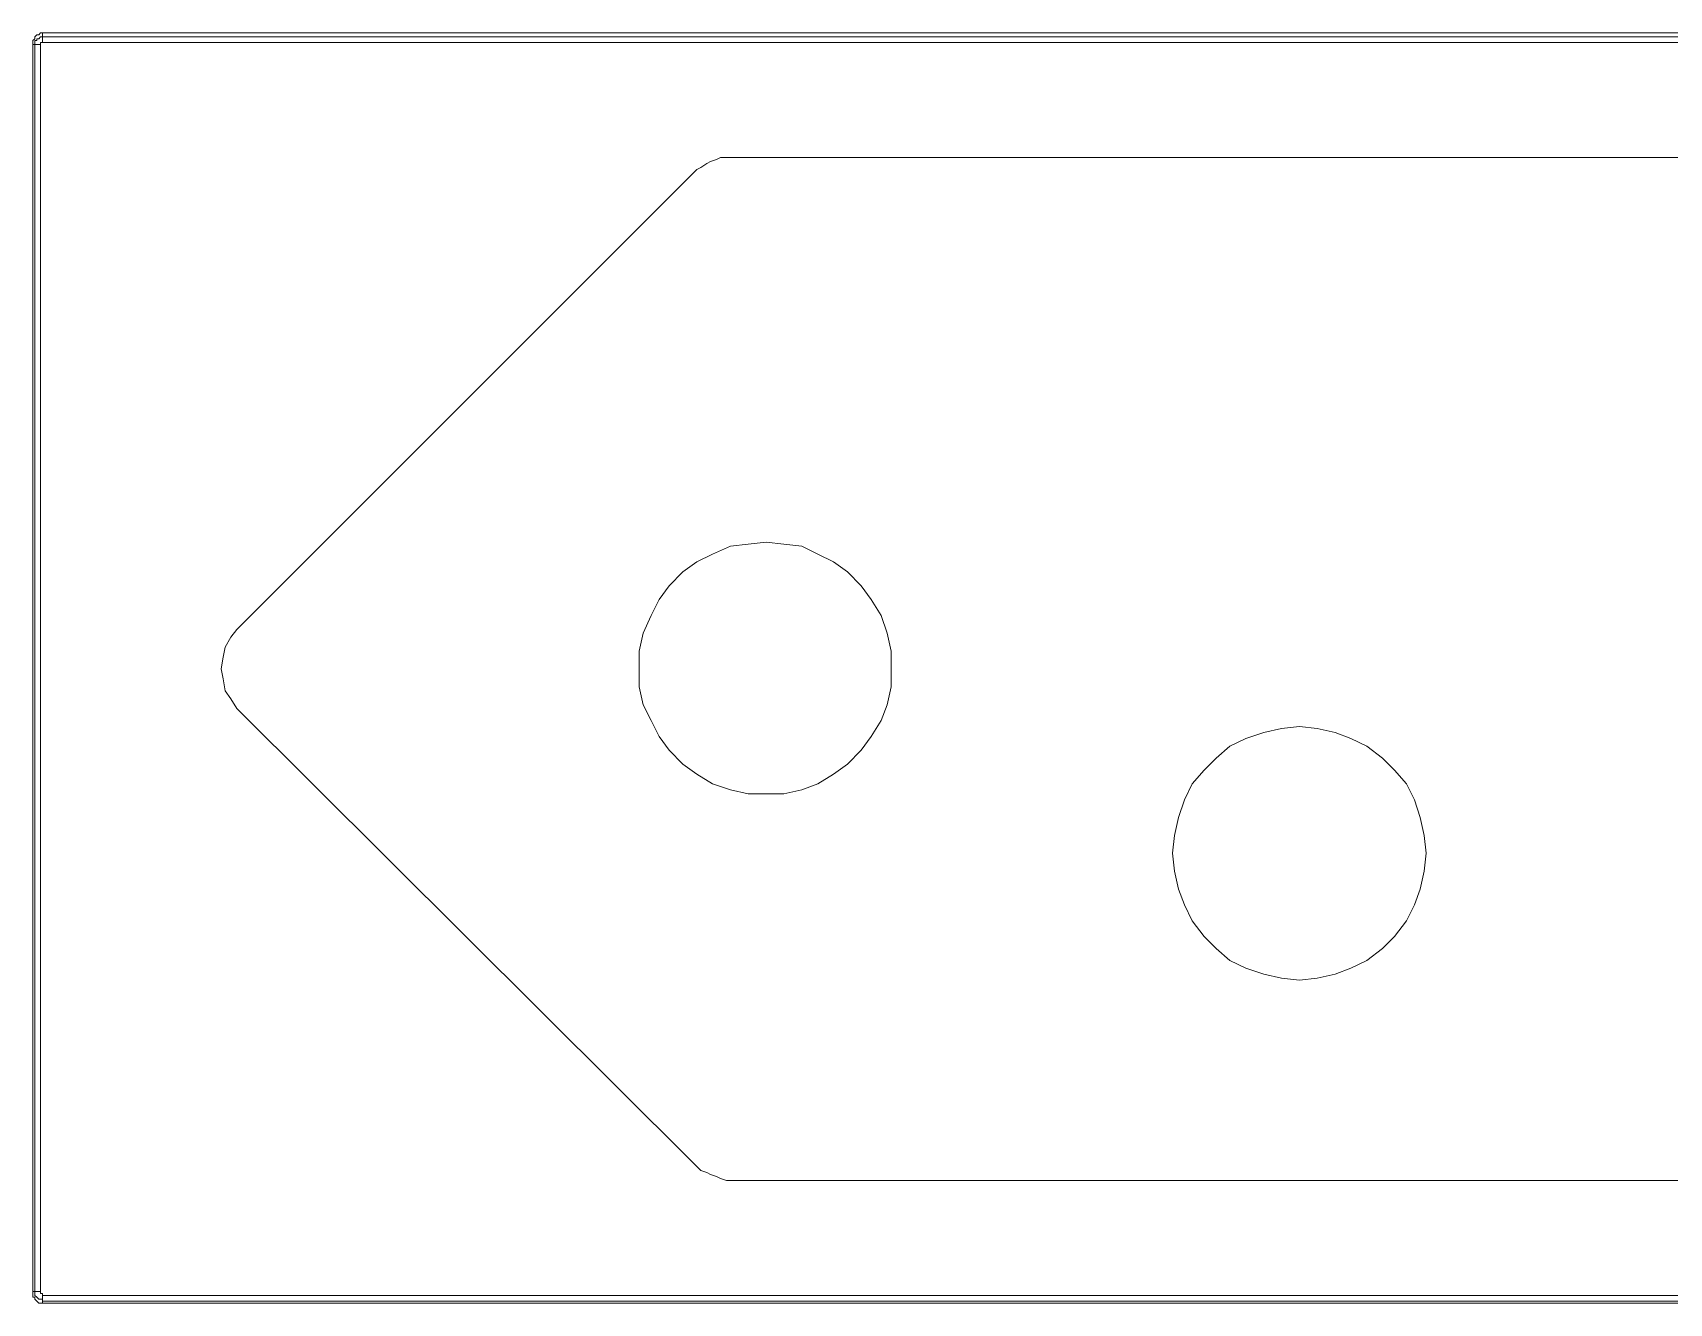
# Model space of a CAD drawing. Header units: centimetres. Extents: x 1.7 to 14.7, y -6.1 to 6.1.
# Drawn here: x 8.436 to 11.349, y -3.38 to -1.119 of the extents above; entities that cross this region are included whole.
import ezdxf

# ---------------------------------------------------------------- set-up
doc = ezdxf.new("R2010")
doc.units = ezdxf.units.CM
doc.header["$MEASUREMENT"] = 0
doc.layers.add('Camada 1', color=7, linetype='Continuous')

msp = doc.modelspace()

# ---------------------------------------------------------------- linework, layer by layer
at = {"layer": 'Camada 1', "color": 251, "lineweight": 9}
for points, knots in [([(8.4538, -1.1191), (8.4538, -1.1191), (8.45027, -1.1191), (8.45027, -1.1191), (8.45027, -1.1191), (8.44674, -1.12263), (8.44674, -1.12263), (8.44674, -1.12263), (8.44322, -1.12263), (8.44322, -1.12263), (8.44322, -1.12263), (8.43969, -1.12615), (8.43969, -1.12615), (8.43969, -1.12615), (8.43969, -1.12968), (8.43969, -1.12968), (8.43969, -1.12968), (8.43616, -1.13321), (8.43616, -1.13321), (8.43616, -1.13321), (8.43616, -1.13674), (8.43616, -1.13674), (8.43616, -1.13674), (8.43616, -1.14027), (8.43616, -1.14027)], [0, 0, 0, 0, 0.125, 0.125, 0.125, 0.25, 0.25, 0.25, 0.375, 0.375, 0.375, 0.5, 0.5, 0.5, 0.625, 0.625, 0.625, 0.75, 0.75, 0.75, 0.875, 0.875, 0.875, 1, 1, 1, 1]), ([(8.43969, -1.14027), (8.43969, -1.14027), (8.43969, -1.13674), (8.43969, -1.13674), (8.43969, -1.13674), (8.43969, -1.13321), (8.43969, -1.13321), (8.43969, -1.13321), (8.44322, -1.13321), (8.44322, -1.13321), (8.44322, -1.13321), (8.44322, -1.12968), (8.44322, -1.12968), (8.44322, -1.12968), (8.44674, -1.12968), (8.44674, -1.12968), (8.44674, -1.12968), (8.45027, -1.12615), (8.45027, -1.12615), (8.45027, -1.12615), (8.4538, -1.12615), (8.4538, -1.12615)], [0, 0, 0, 0, 0.1428571, 0.1428571, 0.1428571, 0.2857143, 0.2857143, 0.2857143, 0.4285714, 0.4285714, 0.4285714, 0.5714286, 0.5714286, 0.5714286, 0.7142857, 0.7142857, 0.7142857, 0.8571429, 0.8571429, 0.8571429, 1, 1, 1, 1]), ([(8.4538, -1.13674), (8.4538, -1.13674), (8.4538, -1.13321), (8.4538, -1.13321), (8.4538, -1.13321), (8.4538, -1.12968), (8.4538, -1.12968), (8.4538, -1.12968), (8.4538, -1.12615), (8.4538, -1.12615)], [0, 0, 0, 0, 0.3333333, 0.3333333, 0.3333333, 0.6666667, 0.6666667, 0.6666667, 1, 1, 1, 1]), ([(8.45027, -1.14027), (8.45027, -1.14027), (8.44674, -1.14027), (8.44674, -1.14027), (8.44674, -1.14027), (8.44322, -1.14027), (8.44322, -1.14027), (8.44322, -1.14027), (8.43969, -1.14027), (8.43969, -1.14027)], [0, 0, 0, 0, 0.3333333, 0.3333333, 0.3333333, 0.6666667, 0.6666667, 0.6666667, 1, 1, 1, 1]), ([(8.4538, -1.13674), (8.4538, -1.13674), (8.4538, -1.13674), (8.4538, -1.13674), (8.4538, -1.13674), (8.45027, -1.13674), (8.45027, -1.13674), (8.45027, -1.13674), (8.45027, -1.14027), (8.45027, -1.14027)], [0, 0, 0, 0, 0.3333333, 0.3333333, 0.3333333, 0.6666667, 0.6666667, 0.6666667, 1, 1, 1, 1]), ([(9.68147, -1.34135), (9.68147, -1.34135), (9.67088, -1.34135), (9.67088, -1.34135), (9.67088, -1.34135), (9.6603, -1.34135), (9.6603, -1.34135), (9.6603, -1.34135), (9.65324, -1.34488), (9.65324, -1.34488), (9.65324, -1.34488), (9.64266, -1.34841), (9.64266, -1.34841), (9.64266, -1.34841), (9.63561, -1.35193), (9.63561, -1.35193), (9.63561, -1.35193), (9.62502, -1.35899), (9.62502, -1.35899), (9.62502, -1.35899), (9.61797, -1.36252), (9.61797, -1.36252), (9.61797, -1.36252), (9.61091, -1.36957), (9.61091, -1.36957)], [0, 0, 0, 0, 0.125, 0.125, 0.125, 0.25, 0.25, 0.25, 0.375, 0.375, 0.375, 0.5, 0.5, 0.5, 0.625, 0.625, 0.625, 0.75, 0.75, 0.75, 0.875, 0.875, 0.875, 1, 1, 1, 1]), ([(9.74144, -2.02574), (9.74144, -2.02574), (9.70969, -2.02927), (9.70969, -2.02927), (9.70969, -2.02927), (9.67794, -2.03279), (9.67794, -2.03279), (9.67794, -2.03279), (9.64619, -2.0469), (9.64619, -2.0469), (9.64619, -2.0469), (9.61797, -2.06102), (9.61797, -2.06102), (9.61797, -2.06102), (9.59327, -2.07866), (9.59327, -2.07866), (9.59327, -2.07866), (9.56858, -2.10335), (9.56858, -2.10335), (9.56858, -2.10335), (9.55094, -2.12804), (9.55094, -2.12804), (9.55094, -2.12804), (9.53683, -2.15627), (9.53683, -2.15627), (9.53683, -2.15627), (9.52272, -2.18802), (9.52272, -2.18802), (9.52272, -2.18802), (9.51566, -2.21977), (9.51566, -2.21977), (9.51566, -2.21977), (9.51566, -2.25152), (9.51566, -2.25152), (9.51566, -2.25152), (9.51566, -2.28327), (9.51566, -2.28327), (9.51566, -2.28327), (9.52272, -2.31502), (9.52272, -2.31502), (9.52272, -2.31502), (9.53683, -2.34324), (9.53683, -2.34324), (9.53683, -2.34324), (9.55094, -2.37146), (9.55094, -2.37146), (9.55094, -2.37146), (9.56858, -2.39616), (9.56858, -2.39616), (9.56858, -2.39616), (9.59327, -2.42085), (9.59327, -2.42085), (9.59327, -2.42085), (9.61797, -2.43849), (9.61797, -2.43849), (9.61797, -2.43849), (9.64619, -2.45613), (9.64619, -2.45613), (9.64619, -2.45613), (9.67794, -2.46671), (9.67794, -2.46671), (9.67794, -2.46671), (9.70969, -2.47377), (9.70969, -2.47377), (9.70969, -2.47377), (9.74144, -2.47377), (9.74144, -2.47377), (9.74144, -2.47377), (9.77319, -2.47377), (9.77319, -2.47377), (9.77319, -2.47377), (9.80494, -2.46671), (9.80494, -2.46671), (9.80494, -2.46671), (9.83316, -2.45613), (9.83316, -2.45613), (9.83316, -2.45613), (9.86138, -2.43849), (9.86138, -2.43849), (9.86138, -2.43849), (9.88608, -2.42085), (9.88608, -2.42085), (9.88608, -2.42085), (9.91077, -2.39616), (9.91077, -2.39616), (9.91077, -2.39616), (9.92841, -2.37146), (9.92841, -2.37146), (9.92841, -2.37146), (9.94605, -2.34324), (9.94605, -2.34324), (9.94605, -2.34324), (9.95663, -2.31502), (9.95663, -2.31502), (9.95663, -2.31502), (9.96369, -2.28327), (9.96369, -2.28327), (9.96369, -2.28327), (9.96369, -2.25152), (9.96369, -2.25152), (9.96369, -2.25152), (9.96369, -2.21977), (9.96369, -2.21977), (9.96369, -2.21977), (9.95663, -2.18802), (9.95663, -2.18802), (9.95663, -2.18802), (9.94605, -2.15627), (9.94605, -2.15627), (9.94605, -2.15627), (9.92841, -2.12804), (9.92841, -2.12804), (9.92841, -2.12804), (9.91077, -2.10335), (9.91077, -2.10335), (9.91077, -2.10335), (9.88608, -2.07866), (9.88608, -2.07866), (9.88608, -2.07866), (9.86138, -2.06102), (9.86138, -2.06102), (9.86138, -2.06102), (9.83316, -2.0469), (9.83316, -2.0469), (9.83316, -2.0469), (9.80494, -2.03279), (9.80494, -2.03279), (9.80494, -2.03279), (9.77319, -2.02927), (9.77319, -2.02927), (9.77319, -2.02927), (9.74144, -2.02574), (9.74144, -2.02574)], [0, 0, 0, 0, 0.0227273, 0.0227273, 0.0227273, 0.0454545, 0.0454545, 0.0454545, 0.0681818, 0.0681818, 0.0681818, 0.0909091, 0.0909091, 0.0909091, 0.1136364, 0.1136364, 0.1136364, 0.1363636, 0.1363636, 0.1363636, 0.1590909, 0.1590909, 0.1590909, 0.1818182, 0.1818182, 0.1818182, 0.2045455, 0.2045455, 0.2045455, 0.2272727, 0.2272727, 0.2272727, 0.25, 0.25, 0.25, 0.2727273, 0.2727273, 0.2727273, 0.2954545, 0.2954545, 0.2954545, 0.3181818, 0.3181818, 0.3181818, 0.3409091, 0.3409091, 0.3409091, 0.3636364, 0.3636364, 0.3636364, 0.3863636, 0.3863636, 0.3863636, 0.4090909, 0.4090909, 0.4090909, 0.4318182, 0.4318182, 0.4318182, 0.4545455, 0.4545455, 0.4545455, 0.4772727, 0.4772727, 0.4772727, 0.5, 0.5, 0.5, 0.5227273, 0.5227273, 0.5227273, 0.5454545, 0.5454545, 0.5454545, 0.5681818, 0.5681818, 0.5681818, 0.5909091, 0.5909091, 0.5909091, 0.6136364, 0.6136364, 0.6136364, 0.6363636, 0.6363636, 0.6363636, 0.6590909, 0.6590909, 0.6590909, 0.6818182, 0.6818182, 0.6818182, 0.7045455, 0.7045455, 0.7045455, 0.7272727, 0.7272727, 0.7272727, 0.75, 0.75, 0.75, 0.7727273, 0.7727273, 0.7727273, 0.7954545, 0.7954545, 0.7954545, 0.8181818, 0.8181818, 0.8181818, 0.8409091, 0.8409091, 0.8409091, 0.8636364, 0.8636364, 0.8636364, 0.8863636, 0.8863636, 0.8863636, 0.9090909, 0.9090909, 0.9090909, 0.9318182, 0.9318182, 0.9318182, 0.9545455, 0.9545455, 0.9545455, 0.9772727, 0.9772727, 0.9772727, 1, 1, 1, 1]), ([(8.79952, -2.18096), (8.79952, -2.18096), (8.78894, -2.19507), (8.78894, -2.19507), (8.78894, -2.19507), (8.77836, -2.21271), (8.77836, -2.21271), (8.77836, -2.21271), (8.77483, -2.23035), (8.77483, -2.23035), (8.77483, -2.23035), (8.7713, -2.25152), (8.7713, -2.25152), (8.7713, -2.25152), (8.77483, -2.26916), (8.77483, -2.26916), (8.77483, -2.26916), (8.77836, -2.29032), (8.77836, -2.29032), (8.77836, -2.29032), (8.78894, -2.30443), (8.78894, -2.30443), (8.78894, -2.30443), (8.79952, -2.32207), (8.79952, -2.32207)], [0, 0, 0, 0, 0.125, 0.125, 0.125, 0.25, 0.25, 0.25, 0.375, 0.375, 0.375, 0.5, 0.5, 0.5, 0.625, 0.625, 0.625, 0.75, 0.75, 0.75, 0.875, 0.875, 0.875, 1, 1, 1, 1]), ([(10.69041, -2.35382), (10.69041, -2.35382), (10.65866, -2.35735), (10.65866, -2.35735), (10.65866, -2.35735), (10.62691, -2.3644), (10.62691, -2.3644), (10.62691, -2.3644), (10.59516, -2.37499), (10.59516, -2.37499), (10.59516, -2.37499), (10.56694, -2.3891), (10.56694, -2.3891), (10.56694, -2.3891), (10.54224, -2.41027), (10.54224, -2.41027), (10.54224, -2.41027), (10.52108, -2.43143), (10.52108, -2.43143), (10.52108, -2.43143), (10.49991, -2.45613), (10.49991, -2.45613), (10.49991, -2.45613), (10.4858, -2.48435), (10.4858, -2.48435), (10.4858, -2.48435), (10.47522, -2.5161), (10.47522, -2.5161), (10.47522, -2.5161), (10.46816, -2.54785), (10.46816, -2.54785), (10.46816, -2.54785), (10.46463, -2.5796), (10.46463, -2.5796), (10.46463, -2.5796), (10.46816, -2.61135), (10.46816, -2.61135), (10.46816, -2.61135), (10.47522, -2.6431), (10.47522, -2.6431), (10.47522, -2.6431), (10.4858, -2.67132), (10.4858, -2.67132), (10.4858, -2.67132), (10.49991, -2.69954), (10.49991, -2.69954), (10.49991, -2.69954), (10.52108, -2.72777), (10.52108, -2.72777), (10.52108, -2.72777), (10.54224, -2.74893), (10.54224, -2.74893), (10.54224, -2.74893), (10.56694, -2.7701), (10.56694, -2.7701), (10.56694, -2.7701), (10.59516, -2.78421), (10.59516, -2.78421), (10.59516, -2.78421), (10.62691, -2.79479), (10.62691, -2.79479), (10.62691, -2.79479), (10.65866, -2.80185), (10.65866, -2.80185), (10.65866, -2.80185), (10.69041, -2.80538), (10.69041, -2.80538), (10.69041, -2.80538), (10.72216, -2.80185), (10.72216, -2.80185), (10.72216, -2.80185), (10.75391, -2.79479), (10.75391, -2.79479), (10.75391, -2.79479), (10.78213, -2.78421), (10.78213, -2.78421), (10.78213, -2.78421), (10.81036, -2.7701), (10.81036, -2.7701), (10.81036, -2.7701), (10.83858, -2.74893), (10.83858, -2.74893), (10.83858, -2.74893), (10.85974, -2.72777), (10.85974, -2.72777), (10.85974, -2.72777), (10.88091, -2.69954), (10.88091, -2.69954), (10.88091, -2.69954), (10.89502, -2.67132), (10.89502, -2.67132), (10.89502, -2.67132), (10.90561, -2.6431), (10.90561, -2.6431), (10.90561, -2.6431), (10.91266, -2.61135), (10.91266, -2.61135), (10.91266, -2.61135), (10.91619, -2.5796), (10.91619, -2.5796), (10.91619, -2.5796), (10.91266, -2.54785), (10.91266, -2.54785), (10.91266, -2.54785), (10.90561, -2.5161), (10.90561, -2.5161), (10.90561, -2.5161), (10.89502, -2.48435), (10.89502, -2.48435), (10.89502, -2.48435), (10.88091, -2.45613), (10.88091, -2.45613), (10.88091, -2.45613), (10.85974, -2.43143), (10.85974, -2.43143), (10.85974, -2.43143), (10.83858, -2.41027), (10.83858, -2.41027), (10.83858, -2.41027), (10.81036, -2.3891), (10.81036, -2.3891), (10.81036, -2.3891), (10.78213, -2.37499), (10.78213, -2.37499), (10.78213, -2.37499), (10.75391, -2.3644), (10.75391, -2.3644), (10.75391, -2.3644), (10.72216, -2.35735), (10.72216, -2.35735), (10.72216, -2.35735), (10.69041, -2.35382), (10.69041, -2.35382)], [0, 0, 0, 0, 0.0227273, 0.0227273, 0.0227273, 0.0454545, 0.0454545, 0.0454545, 0.0681818, 0.0681818, 0.0681818, 0.0909091, 0.0909091, 0.0909091, 0.1136364, 0.1136364, 0.1136364, 0.1363636, 0.1363636, 0.1363636, 0.1590909, 0.1590909, 0.1590909, 0.1818182, 0.1818182, 0.1818182, 0.2045455, 0.2045455, 0.2045455, 0.2272727, 0.2272727, 0.2272727, 0.25, 0.25, 0.25, 0.2727273, 0.2727273, 0.2727273, 0.2954545, 0.2954545, 0.2954545, 0.3181818, 0.3181818, 0.3181818, 0.3409091, 0.3409091, 0.3409091, 0.3636364, 0.3636364, 0.3636364, 0.3863636, 0.3863636, 0.3863636, 0.4090909, 0.4090909, 0.4090909, 0.4318182, 0.4318182, 0.4318182, 0.4545455, 0.4545455, 0.4545455, 0.4772727, 0.4772727, 0.4772727, 0.5, 0.5, 0.5, 0.5227273, 0.5227273, 0.5227273, 0.5454545, 0.5454545, 0.5454545, 0.5681818, 0.5681818, 0.5681818, 0.5909091, 0.5909091, 0.5909091, 0.6136364, 0.6136364, 0.6136364, 0.6363636, 0.6363636, 0.6363636, 0.6590909, 0.6590909, 0.6590909, 0.6818182, 0.6818182, 0.6818182, 0.7045455, 0.7045455, 0.7045455, 0.7272727, 0.7272727, 0.7272727, 0.75, 0.75, 0.75, 0.7727273, 0.7727273, 0.7727273, 0.7954545, 0.7954545, 0.7954545, 0.8181818, 0.8181818, 0.8181818, 0.8409091, 0.8409091, 0.8409091, 0.8636364, 0.8636364, 0.8636364, 0.8863636, 0.8863636, 0.8863636, 0.9090909, 0.9090909, 0.9090909, 0.9318182, 0.9318182, 0.9318182, 0.9545455, 0.9545455, 0.9545455, 0.9772727, 0.9772727, 0.9772727, 1, 1, 1, 1]), ([(9.61091, -3.12993), (9.61091, -3.12993), (9.61797, -3.13699), (9.61797, -3.13699), (9.61797, -3.13699), (9.62502, -3.14404), (9.62502, -3.14404), (9.62502, -3.14404), (9.63561, -3.14757), (9.63561, -3.14757), (9.63561, -3.14757), (9.64266, -3.1511), (9.64266, -3.1511), (9.64266, -3.1511), (9.65324, -3.15463), (9.65324, -3.15463), (9.65324, -3.15463), (9.6603, -3.15815), (9.6603, -3.15815), (9.6603, -3.15815), (9.67088, -3.16168), (9.67088, -3.16168), (9.67088, -3.16168), (9.68147, -3.16168), (9.68147, -3.16168)], [0, 0, 0, 0, 0.125, 0.125, 0.125, 0.25, 0.25, 0.25, 0.375, 0.375, 0.375, 0.5, 0.5, 0.5, 0.625, 0.625, 0.625, 0.75, 0.75, 0.75, 0.875, 0.875, 0.875, 1, 1, 1, 1]), ([(8.43616, -3.35924), (8.43616, -3.35924), (8.43616, -3.36277), (8.43616, -3.36277), (8.43616, -3.36277), (8.43616, -3.36982), (8.43616, -3.36982), (8.43616, -3.36982), (8.43969, -3.36982), (8.43969, -3.36982), (8.43969, -3.36982), (8.43969, -3.37335), (8.43969, -3.37335), (8.43969, -3.37335), (8.44322, -3.37688), (8.44322, -3.37688), (8.44322, -3.37688), (8.44674, -3.38041), (8.44674, -3.38041), (8.44674, -3.38041), (8.45027, -3.38041), (8.45027, -3.38041), (8.45027, -3.38041), (8.4538, -3.38041), (8.4538, -3.38041)], [0, 0, 0, 0, 0.125, 0.125, 0.125, 0.25, 0.25, 0.25, 0.375, 0.375, 0.375, 0.5, 0.5, 0.5, 0.625, 0.625, 0.625, 0.75, 0.75, 0.75, 0.875, 0.875, 0.875, 1, 1, 1, 1]), ([(8.45027, -3.35924), (8.45027, -3.35924), (8.44674, -3.35924), (8.44674, -3.35924), (8.44674, -3.35924), (8.44322, -3.35924), (8.44322, -3.35924), (8.44322, -3.35924), (8.43969, -3.35924), (8.43969, -3.35924)], [0, 0, 0, 0, 0.3333333, 0.3333333, 0.3333333, 0.6666667, 0.6666667, 0.6666667, 1, 1, 1, 1]), ([(8.4538, -3.37688), (8.4538, -3.37688), (8.4538, -3.37335), (8.4538, -3.37335), (8.4538, -3.37335), (8.45027, -3.37335), (8.45027, -3.37335), (8.45027, -3.37335), (8.44674, -3.37335), (8.44674, -3.37335), (8.44674, -3.37335), (8.44322, -3.36982), (8.44322, -3.36982), (8.44322, -3.36982), (8.43969, -3.36629), (8.43969, -3.36629), (8.43969, -3.36629), (8.43969, -3.36277), (8.43969, -3.36277), (8.43969, -3.36277), (8.43969, -3.35924), (8.43969, -3.35924)], [0, 0, 0, 0, 0.1428571, 0.1428571, 0.1428571, 0.2857143, 0.2857143, 0.2857143, 0.4285714, 0.4285714, 0.4285714, 0.5714286, 0.5714286, 0.5714286, 0.7142857, 0.7142857, 0.7142857, 0.8571429, 0.8571429, 0.8571429, 1, 1, 1, 1]), ([(8.45027, -3.35924), (8.45027, -3.35924), (8.45027, -3.36277), (8.45027, -3.36277), (8.45027, -3.36277), (8.4538, -3.36277), (8.4538, -3.36277), (8.4538, -3.36277), (8.4538, -3.36629), (8.4538, -3.36629)], [0, 0, 0, 0, 0.3333333, 0.3333333, 0.3333333, 0.6666667, 0.6666667, 0.6666667, 1, 1, 1, 1]), ([(8.4538, -3.36629), (8.4538, -3.36629), (8.4538, -3.36629), (8.4538, -3.36629), (8.4538, -3.36629), (8.4538, -3.36982), (8.4538, -3.36982), (8.4538, -3.36982), (8.4538, -3.37335), (8.4538, -3.37335), (8.4538, -3.37335), (8.4538, -3.37688), (8.4538, -3.37688)], [0, 0, 0, 0, 0.25, 0.25, 0.25, 0.5, 0.5, 0.5, 0.75, 0.75, 0.75, 1, 1, 1, 1])]:
    msp.add_open_spline(points, degree=3, knots=knots, dxfattribs=at)
for points in [[(8.4538, -1.12615), (8.4538, -1.12615), (8.4538, -1.1191), (8.4538, -1.1191)], [(12.92349, -1.1191), (12.92349, -1.1191), (8.4538, -1.1191), (8.4538, -1.1191)], [(8.4538, -1.12615), (8.4538, -1.12615), (12.92349, -1.12615), (12.92349, -1.12615)], [(8.43616, -1.14027), (8.43616, -1.14027), (8.43616, -3.35924), (8.43616, -3.35924)], [(8.43969, -1.14027), (8.43969, -1.14027), (8.43616, -1.14027), (8.43616, -1.14027)], [(8.43969, -3.35924), (8.43969, -3.35924), (8.43969, -1.14027), (8.43969, -1.14027)], [(8.45027, -1.14027), (8.45027, -1.14027), (8.45027, -3.35924), (8.45027, -3.35924)], [(12.92349, -1.13674), (12.92349, -1.13674), (8.4538, -1.13674), (8.4538, -1.13674)], [(11.69936, -1.34135), (11.69936, -1.34135), (9.68147, -1.34135), (9.68147, -1.34135)], [(9.61091, -1.36957), (9.61091, -1.36957), (8.79952, -2.18096), (8.79952, -2.18096)], [(8.79952, -2.32207), (8.79952, -2.32207), (9.61091, -3.12993), (9.61091, -3.12993)], [(9.68147, -3.16168), (9.68147, -3.16168), (11.69936, -3.16168), (11.69936, -3.16168)], [(8.43969, -3.35924), (8.43969, -3.35924), (8.43616, -3.35924), (8.43616, -3.35924)], [(8.4538, -3.36629), (8.4538, -3.36629), (12.92349, -3.36629), (12.92349, -3.36629)], [(12.92349, -3.37688), (12.92349, -3.37688), (8.4538, -3.37688), (8.4538, -3.37688)], [(8.4538, -3.37688), (8.4538, -3.37688), (8.4538, -3.38041), (8.4538, -3.38041)], [(8.4538, -3.38041), (8.4538, -3.38041), (12.92349, -3.38041), (12.92349, -3.38041)]]:
    msp.add_open_spline(points, degree=3, dxfattribs=at)

doc.saveas('drawing.dxf')
